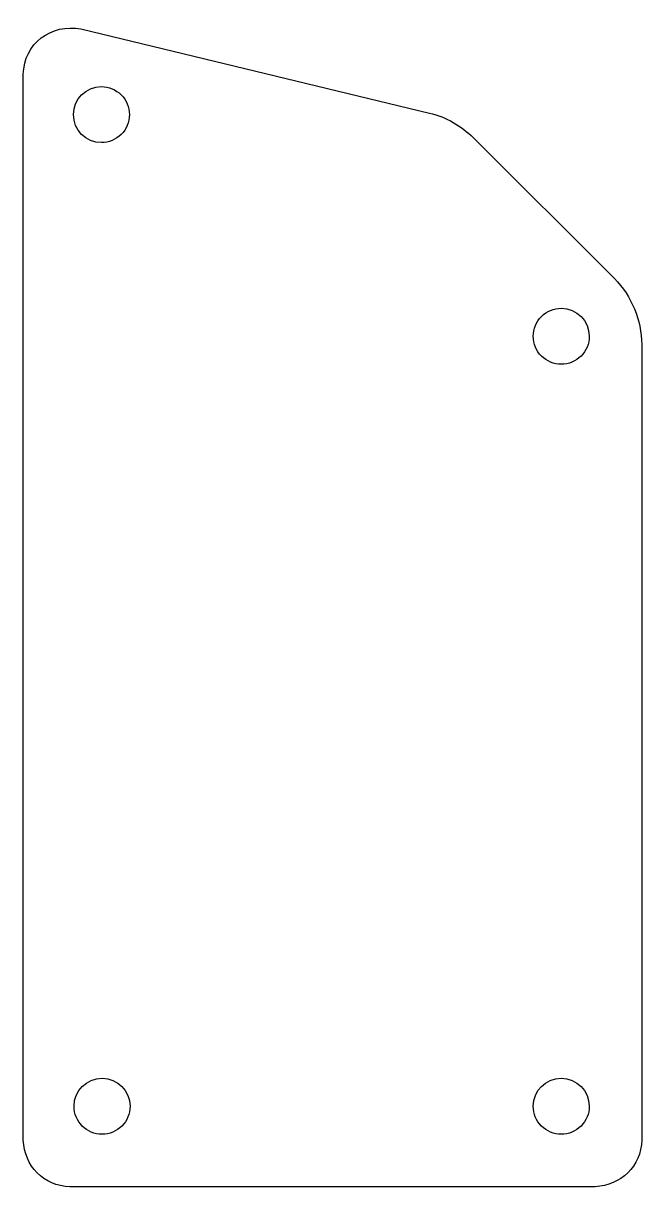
# Model space of a CAD drawing. Header units: millimetres. Extents: x 0 to 26.5, y 0 to 49.9.
import ezdxf

# ---------------------------------------------------------------- set-up
doc = ezdxf.new("R2010")
doc.units = ezdxf.units.MM
doc.layers.get('0').update_dxf_attribs({"linetype": 'CONTINUOUS'})

msp = doc.modelspace()

# ---------------------------------------------------------------- linework, layer by layer
at = {"color": 7}
for points in [[(2.505864, 49.658496), (17.442828, 46.051696)], [(0.036772, 2.03667), (0.036772, 47.71469)], [(19.331601, 44.991599), (25.364806, 38.958745)], [(26.536734, 36.130526), (26.536734, 2.03667)], [(24.536837, 0.036772), (2.036669, 0.036772)]]:
    msp.add_lwpolyline(points, dxfattribs=at)
for points in [[(4.586841, 45.986492)], [(24.286625, 36.486522)], [(4.611896, 3.48665)], [(24.286593, 3.48665)]]:
    msp.add_lwpolyline(points, close=True, dxfattribs=at)
for points in [[(0.036772, 47.71469), (0.057127, 49.030397), (1.247449, 49.902304), (2.505864, 49.658496)], [(2.18684, 45.986492), (2.18684, 46.649234), (2.724099, 47.186492), (3.38684, 47.186492)], [(3.38684, 47.186492), (3.7051, 47.186492), (4.010325, 47.060064), (4.235369, 46.835021)], [(4.235369, 46.835021), (4.460413, 46.609977), (4.586841, 46.304752), (4.586841, 45.986492)], [(3.38684, 44.786492), (2.724099, 44.786492), (2.18684, 45.323751), (2.18684, 45.986492)], [(4.586841, 45.986492), (4.586841, 45.668232), (4.460413, 45.363008), (4.235369, 45.137964)], [(17.442828, 46.051696), (18.165338, 45.882156), (18.797954, 45.499013), (19.331601, 44.991599)], [(4.235369, 45.137964), (4.010325, 44.91292), (3.7051, 44.786492), (3.38684, 44.786492)], [(25.364806, 38.958745), (26.12331, 38.20261), (26.51032, 37.191622), (26.536734, 36.130526)], [(22.238097, 37.335051), (22.463141, 37.560094), (22.768366, 37.686522), (23.086625, 37.686522)], [(23.086625, 37.686522), (23.749367, 37.686522), (24.286625, 37.149264), (24.286625, 36.486522)], [(21.886625, 36.486522), (21.886625, 36.804782), (22.013053, 37.110007), (22.238097, 37.335051)], [(22.238097, 35.637994), (22.013053, 35.863038), (21.886625, 36.168262), (21.886625, 36.486522)], [(24.286625, 36.486522), (24.286626, 36.168262), (24.160197, 35.863038), (23.935154, 35.637994)], [(23.086625, 35.286522), (22.768366, 35.286522), (22.463141, 35.41295), (22.238097, 35.637994)], [(23.935154, 35.637994), (23.71011, 35.41295), (23.404885, 35.286522), (23.086625, 35.286522)], [(2.211895, 3.48665), (2.211896, 4.149392), (2.749154, 4.68665), (3.411895, 4.68665)], [(3.411895, 4.68665), (4.074637, 4.68665), (4.611895, 4.149392), (4.611896, 3.48665)], [(21.886593, 3.48665), (21.886593, 4.149392), (22.423852, 4.68665), (23.086593, 4.68665)], [(23.086593, 4.68665), (23.749335, 4.68665), (24.286593, 4.149392), (24.286593, 3.48665)], [(2.563367, 2.638121), (2.338323, 2.863165), (2.211895, 3.16839), (2.211895, 3.48665)], [(4.611896, 3.48665), (4.611896, 3.16839), (4.485468, 2.863165), (4.260424, 2.638121)], [(22.238064, 2.638121), (22.01302, 2.863165), (21.886592, 3.16839), (21.886593, 3.48665)], [(24.286593, 3.48665), (24.286594, 3.16839), (24.160166, 2.863165), (23.935122, 2.638121)], [(3.411895, 2.286648), (3.093635, 2.286648), (2.78841, 2.413077), (2.563367, 2.638121)], [(4.260424, 2.638121), (4.035381, 2.413077), (3.730156, 2.286648), (3.411895, 2.286648)], [(23.086593, 2.286648), (22.768333, 2.286648), (22.463108, 2.413077), (22.238064, 2.638121)], [(23.935122, 2.638121), (23.710078, 2.413077), (23.404853, 2.286648), (23.086593, 2.286648)], [(2.036669, 0.036772), (0.910987, 0.05516), (0.085286, 0.935384), (0.036772, 2.03667)], [(26.536734, 2.03667), (26.517975, 0.907854), (25.637243, 0.091443), (24.536837, 0.036772)]]:
    msp.add_open_spline(points, degree=3, dxfattribs=at)

doc.saveas('drawing.dxf')
